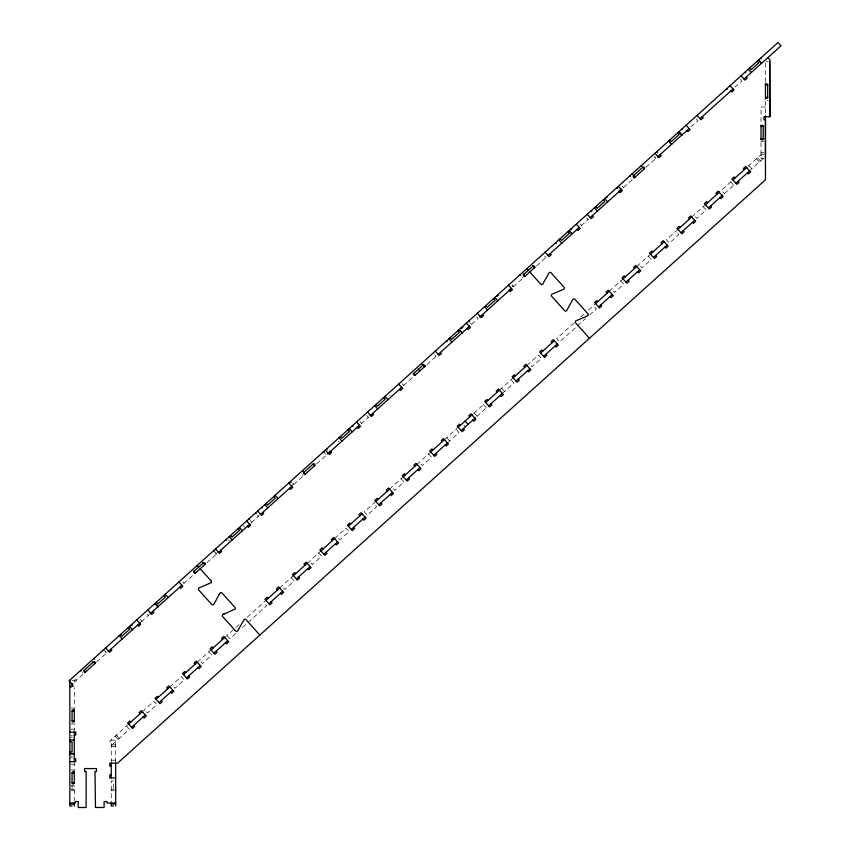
<?xml version="1.0" encoding="UTF-8"?>
<svg xmlns="http://www.w3.org/2000/svg" width="850" height="850" viewBox="0 0 850 850"><rect width="100%" height="100%" fill="white"/><g stroke="black" fill="none" stroke-linecap="round" stroke-linejoin="round"><path stroke-width="0.64" stroke-dasharray="4.25 3.19" d="M74.152 682.231L82.801 674.443M96.656 661.959L107.376 652.322M141.249 621.817L148.803 615.018M183.781 583.525L193.396 574.866M206.943 562.668L216.697 553.881M251.26 522.761L259.229 515.589M293.792 484.468L303.259 475.936M316.678 463.856L326.156 455.324L324.668 453.677M360.995 423.959L368.688 417.031M403.516 385.666L412.834 377.272M426.987 364.544L436.709 355.778M471.548 324.413L478.146 318.474L476.467 316.625M513.251 286.864L523.005 278.078M536.552 265.88L546.306 257.104M581.145 225.728L588.561 219.056M632.294 179.679L622.986 188.052L621.509 186.405M646.011 167.322L656.041 158.291M128.605 724.051L109.746 741.03L112.71 744.334L129.381 729.321L126.406 726.028M142.343 711.684L153.882 701.293L156.846 704.597L147.507 713.001L144.542 709.707M169.809 686.949L181.347 676.568L184.312 679.862L174.972 688.266L172.008 684.972M197.274 662.224L211.012 649.857M224.74 637.489L239.53 624.176M247.286 617.196L265.944 600.387M279.682 588.019L293.409 575.662M307.147 563.295L320.886 550.928M334.613 538.56L346.152 528.169L349.116 531.473L339.777 539.878L336.812 536.584M375.817 501.457L364.278 511.849L367.253 515.142L376.592 506.738L373.618 503.444M389.555 489.101L403.283 476.733M417.021 464.366L430.748 451.998M444.486 439.631L458.224 427.263M473.737 413.291L484.319 403.771M499.418 390.171L513.156 377.804M526.894 365.436L538.422 355.045L541.397 358.339L532.058 366.754L529.082 363.46M573.994 323.021L556.559 338.725L559.523 342.019L585.671 318.474M580.773 316.922L584.641 313.438M588.519 309.942L595.563 303.609M609.291 291.242L623.029 278.874M636.756 266.507L650.494 254.139M677.96 229.404L666.421 239.796L669.396 243.089L678.736 234.685L675.761 231.391M691.698 217.048L705.426 204.68M730.979 181.677L721.363 190.336L724.147 193.417M748 166.345L760.824 154.796L763.789 158.1L751.251 169.394M235.726 633.569L229.914 638.807L226.939 635.513M242.505 627.47L266.719 605.668L263.744 602.363M447.451 442.924L458.989 432.544L456.025 429.239M476.85 416.468L486.593 407.681M502.392 393.465L513.931 383.074L510.956 379.78M589.549 314.989L596.328 308.879L593.364 305.586M724.327 193.63L734.219 184.726M766.009 61.667L768.23 61.667M767.125 100.311L768.23 100.311M765.457 107.015L761.026 107.015L761.026 123.473M761.026 141.706L764.076 141.706M761.026 152.745L764.076 152.745M761.026 154.222L764.076 154.222M764.076 158.663L761.026 158.663L761.026 141.334M72.059 680.351L74.279 680.351M70.954 708.071L74.279 708.071L74.279 687.597M70.954 723.839L74.279 723.839L74.279 731.138M70.954 729.173L74.279 729.173M70.954 735.76L72.335 735.76M71.23 737.237L72.335 737.237M111.244 744.908L115.674 744.908M111.244 746.385L115.674 746.385M71.23 756.457L72.335 756.457M70.954 757.934L72.335 757.934M111.244 760.187L115.674 760.187M70.954 764.649L74.279 764.649M70.954 769.983L74.279 769.983L74.279 762.684M113.454 780.884L111.244 780.884L111.244 802.644M70.954 785.751L74.279 785.751L74.279 800.594M70.954 789.268L74.279 789.268M111.244 789.268L113.73 789.268M71.23 790.744L74.279 790.744M111.244 790.744L113.73 790.744M740.35 79.401L741.838 81.047L735.239 86.987L733.752 85.34M757.531 157.771L760.495 161.064M756.426 158.759L759.401 162.053M748.829 165.601L751.793 168.895M696.405 118.968L697.882 120.615L691.294 126.554L689.807 124.907M730.702 181.921L733.667 185.215M703.237 206.656L706.201 209.95L696.862 218.365L693.898 215.061M654.649 156.188L655.573 157.218M654.468 157.101L655.764 158.546M622.051 185.916L623.539 187.563M648.295 256.116L651.27 259.42L641.931 267.824L638.956 264.531M586.532 217.898L588.009 219.544M580.125 224.039L581.421 225.484M620.829 280.851L623.794 284.144L614.454 292.559L611.49 289.255M544.595 256.031L545.891 257.465M522.261 277.259L522.824 277.876M512.178 284.846L513.666 286.493M512.125 285.887L513.113 286.981M470.252 322.968L471.176 323.999M501.617 388.184L504.592 391.489M483.491 404.515L486.455 407.809M434.541 354.748L436.029 356.394M474.151 412.919L477.116 416.213M463.845 425.181L465.332 426.838M402.316 383.764L403.793 385.422M446.686 437.654L449.65 440.948M389.576 395.239L390.076 395.781M428.559 453.974L431.524 457.268L422.184 465.683L419.22 462.389M366.605 415.554L368.273 417.403M360.198 421.696L361.675 423.342M401.083 478.709L404.058 482.003L394.719 490.418L391.744 487.114M338.321 441.012L338.874 441.639M325.592 453.592L326.145 454.219M302.334 474.906L302.897 475.522M293.186 483.522L293.919 484.341M292.262 483.608L293.006 484.426M318.686 552.904L321.651 556.197L312.311 564.612L309.347 561.308M257.476 515.302L258.4 516.332M250.325 520.625L251.812 522.272M291.221 577.639L294.185 580.933L284.846 589.337L281.881 586.043M243.514 525.746L244.513 526.851M228.448 539.941L229.192 540.77M215.719 552.521L216.835 553.764M214.614 552.404L216.282 554.253M182.75 581.836L184.057 583.27M208.813 651.833L211.778 655.127L202.438 663.542L199.474 660.237M147.411 614.029L148.527 615.262M140.271 619.342L141.939 621.201M105.474 651.036L106.218 651.865M105.113 651.737L106.409 653.183M82.407 672.562L82.96 673.179M75.267 678.991L76.383 680.223M74.173 679.979L75.278 681.211M116.333 735.101L119.308 738.395M115.239 736.089L118.203 739.383M765.457 62.943L765.457 82.067M765.457 101.331L765.457 115.249M115.674 762.163L115.674 740.18L111.244 740.18L111.244 762.163M113.454 784.093L113.454 789.268M72.059 785.219L72.059 789.268"/><path stroke-width="1.27" d="M111.244 766.105L109.756 766.105L109.756 763.151L117.598 763.151L765.457 179.807L765.457 119.723L763.98 119.723L763.98 116.769L769.898 116.769L769.898 59.925L767.837 57.63M219.226 594.437L219.619 593.725M529.784 271.979L540.674 284.081A1.477 1.477 0 0 0 542.651 284.261L549.238 272.563A1.477 1.477 0 0 1 551.108 272.839L563.975 287.119A1.477 1.477 0 0 1 563.858 289.202L551.82 294.249A1.477 1.477 0 0 0 551.714 296.331L564.57 310.622A1.477 1.477 0 0 0 566.557 310.813L572.932 299.274A1.477 1.477 0 0 1 575.014 299.391L588.104 314.011A1.477 1.477 0 0 1 587.764 315.754L575.546 320.992A1.477 1.477 0 0 0 575.62 322.883L589.464 338.268M211.055 580.847A1.477 1.477 0 0 1 211.119 582.739L198.9 587.977A1.477 1.477 0 0 0 198.794 590.07L211.65 604.35A1.477 1.477 0 0 0 213.743 604.456L220.012 593.013A1.477 1.477 0 0 1 221.903 592.939L234.961 607.399A1.477 1.477 0 0 1 235.184 609.046L222.806 614.529A1.477 1.477 0 0 0 222.7 616.622L235.556 630.902A1.477 1.477 0 0 0 237.649 631.008L244.131 619.395A1.477 1.477 0 0 1 246.001 619.671L259.856 635.056M84.235 670.172L85.723 671.819A1.105 1.105 0 0 1 84.15 671.734A1.105 1.105 0 0 1 84.235 670.172L93.394 661.927A1.105 1.105 0 0 1 94.956 662.001A1.105 1.105 0 0 1 94.871 663.574L93.022 661.513M304.64 474.704L314.617 465.715A1.105 1.105 0 0 0 314.702 464.153A1.105 1.105 0 0 0 313.129 464.068L303.981 472.313A1.105 1.105 0 0 0 303.896 473.875A1.105 1.105 0 0 0 305.458 473.96L303.79 472.101M425.446 365.925L415.331 375.031A1.105 1.105 0 0 1 413.769 374.946A1.105 1.105 0 0 1 413.844 373.384L423.002 365.139A1.105 1.105 0 0 1 424.575 365.224A1.105 1.105 0 0 1 424.49 366.786L421.515 363.492M633.59 175.525L635.077 177.172A1.105 1.105 0 0 1 633.505 177.087A1.105 1.105 0 0 1 633.59 175.525L642.749 167.28A1.105 1.105 0 0 1 644.311 167.365A1.105 1.105 0 0 1 644.226 168.927L634.111 178.043M71.984 684.176L72.707 683.528M84.618 672.807L95.561 662.957M108.311 651.472L140.292 622.678M150.036 613.902L181.857 585.257M195.043 573.378L205.296 564.145M218.025 552.681L249.889 524.004M260.461 514.473L292.336 485.775M327.664 453.964L359.476 425.319M370.196 415.671L401.869 387.154M438.217 354.418L469.763 326.017M479.793 316.997L511.466 288.469M524.514 276.717L535.043 267.24M547.793 255.765L579.36 227.343M590.208 217.568L621.796 189.136M657.411 157.059L689.095 128.531M700.081 118.639L733.04 88.963M744.026 79.071L780.98 45.794L778.016 42.5L69.02 680.882L72.973 685.281L70.773 687.257L69.838 686.216M128.605 724.051L142.343 711.684M156.071 699.316L169.809 686.949M183.547 674.581L197.274 662.224M211.012 649.857L224.74 637.489M265.944 600.387L279.682 588.019M293.409 575.662L307.147 563.295M320.886 550.928L334.613 538.56M348.351 526.192L362.079 513.825M375.817 501.457L389.555 489.101M403.283 476.733L417.021 464.366M430.748 451.998L444.486 439.631M458.224 427.263L472.228 414.651M485.69 402.528L499.418 390.171M513.156 377.804L526.894 365.436M540.621 353.069L554.359 340.701M595.563 303.609L609.291 291.242M623.029 278.874L636.756 266.507M650.494 254.139L664.232 241.772M677.96 229.404L691.698 217.048M705.426 204.68L719.578 191.941M732.902 179.945L746.768 167.45M131.58 727.345L145.308 714.977M159.046 702.61L172.773 690.253M186.511 677.886L200.249 665.518M213.977 653.151L227.715 640.783M268.919 603.691L282.646 591.324M296.384 578.956L310.112 566.589M323.85 554.221L337.588 541.854M351.316 529.486L365.054 517.119M378.781 504.762L392.519 492.394M406.257 480.027L419.985 467.659M433.723 455.292L447.451 442.924M461.189 430.557L475.331 417.828M488.378 406.077L502.392 393.465M516.12 381.098L529.858 368.73M543.596 356.362L557.324 343.995M598.528 306.903L612.266 294.536M625.993 282.168L639.731 269.801M653.459 257.433L667.197 245.066M680.935 232.709L694.662 220.341M708.401 207.974L722.681 195.107M735.728 183.366L750.146 170.383M223.561 614.21L224.315 613.902M769.622 61.667L769.898 116.769M767.954 85.032L765.457 85.032A1.105 1.105 0 0 1 766.572 83.916A1.105 1.105 0 0 1 767.678 85.032L767.678 97.346A1.105 1.105 0 0 1 766.572 98.462A1.105 1.105 0 0 1 765.457 97.346L767.954 97.346M763.799 126.427L761.026 126.427A1.105 1.105 0 0 1 762.131 125.322A1.105 1.105 0 0 1 763.236 126.427L763.236 138.752A1.105 1.105 0 0 1 762.131 139.857A1.105 1.105 0 0 1 761.026 138.752L763.799 138.752M69.838 686.322L73.164 686.322M72.059 711.025L74.279 711.025A1.105 1.105 0 0 0 73.164 709.92A1.105 1.105 0 0 0 72.059 711.025L72.059 720.885A1.105 1.105 0 0 0 73.164 721.99A1.105 1.105 0 0 0 74.279 720.885L74.279 709.049M72.059 720.885L74.279 720.885M69.838 732.126L75.756 732.126L75.756 735.08L74.279 735.08M69.838 739.989L74.279 739.989M69.838 741.678L72.059 741.678L72.059 752.027L69.838 752.027M74.279 758.742L75.756 758.742L75.756 761.696L69.838 761.696M72.059 772.937L74.279 772.937A1.105 1.105 0 0 0 73.164 771.832A1.105 1.105 0 0 0 72.059 772.937L72.059 782.797A1.105 1.105 0 0 0 73.164 783.902A1.105 1.105 0 0 0 74.279 782.797L74.279 770.971M111.244 774.977L109.756 774.977L109.756 777.931L115.674 777.931M72.059 782.797L74.279 782.797M115.122 789.268L115.674 789.268M115.122 790.744L115.674 790.744M115.122 802.644L115.674 802.644M69.838 803.069L75.267 803.069L75.267 801.582L78.221 801.582L78.221 807.5L86.126 807.5L86.126 771.524L84.649 771.524L84.649 768.57L96.475 768.57L96.475 771.524L94.998 771.524L95.466 807.5L104.093 807.5L104.093 801.582L107.047 801.582L107.047 803.069L115.674 803.069M69.838 804.047L74.279 804.047M111.244 804.047L115.674 804.047M72.059 806.023L69.838 806.023L69.838 680.351M113.454 806.023L111.244 806.023L111.244 802.825M528.296 270.332L526.809 268.685M760.559 58.225L761.111 58.841M758.561 60.021L761.526 63.314L758.519 60.063M757.254 61.189L758.742 62.836L751.049 69.764L749.572 68.117M748.266 69.286L751.283 72.537M745.174 72.069L745.726 72.686M746.226 77.095L747.214 78.189L745.014 80.166L741.062 75.777M730.076 85.669L734.028 90.058L731.839 92.044L730.841 90.939M726.591 88.804L727.154 89.42M702.281 116.662L703.269 117.757L701.069 119.744L697.117 115.345M744.43 169.554L743.442 168.459L745.641 166.483L750.593 171.976L748.393 173.952L747.405 172.858M735.091 177.969L734.102 176.864L731.914 178.851L736.854 184.344L739.054 182.357L738.066 181.262M686.131 125.237L690.083 129.636L687.884 131.612L686.896 130.507M682.019 128.934L682.571 129.561M677.62 132.898L679.107 134.544L671.415 141.472L669.928 139.825M716.964 194.289L715.976 193.194L718.176 191.208L723.116 196.701L720.928 198.688L719.939 197.583M668.674 140.951L671.638 144.245L668.631 140.994M707.625 202.693L706.637 201.599L704.438 203.575L709.389 209.068L711.588 207.092L710.6 205.998M660.163 154.583L661.151 155.688L658.952 157.664L654.999 153.266M656.646 151.778L657.39 152.607M689.499 219.024L688.511 217.919L690.71 215.942L695.651 221.436L693.451 223.412L692.463 222.317M641.261 165.633L641.814 166.249M642.749 167.28L644.226 168.927M632.102 173.878L632.846 174.696M680.159 227.428L679.171 226.334L676.972 228.31L681.923 233.803L684.112 231.827L683.124 230.722M629.914 175.854L630.466 176.471M618.619 186.522L622.327 190.634L620.128 192.621L619.14 191.516M616.728 187.722L617.281 188.349M619.14 190.4L619.692 191.027M662.033 243.748L661.045 242.654L663.244 240.678L668.185 246.171L665.986 248.147L664.997 247.053M606.741 196.722L607.293 197.338M604.69 198.56L607.707 201.811M652.694 252.163L651.706 251.058L649.506 253.045L654.447 258.538L656.646 256.562L655.658 255.457M603.436 199.686L604.924 201.333L597.231 208.261L595.744 206.614M594.447 207.782L597.412 211.076M591.356 210.566L591.908 211.193M592.407 215.592L593.396 216.686L591.196 218.663L587.244 214.274M634.567 268.483L633.579 267.389L635.768 265.413L640.719 270.906L638.52 272.882L637.532 271.777M625.228 276.898L624.24 275.793L622.041 277.769L626.981 283.263L629.181 281.286L628.192 280.192M576.438 224.368L580.21 228.565L578.011 230.541L577.023 229.436M571.041 228.852L571.604 229.479M569.054 230.658L572.018 233.952L569.001 230.69M567.747 231.827L569.234 233.474L561.542 240.401L560.054 238.754M607.091 293.218L606.103 292.124L608.303 290.137L613.254 295.63L611.054 297.617L610.066 296.512M558.758 239.923L561.776 243.174M555.666 242.707L556.41 243.536M597.752 301.623L596.764 300.528L594.575 302.504L599.516 307.998L601.715 306.021L600.727 304.927M550.29 253.512L551.278 254.607L549.079 256.594L545.126 252.195M532.504 265.795L534.363 267.856A1.105 1.105 0 0 0 534.438 266.294A1.105 1.105 0 0 0 532.876 266.209L523.717 274.454A1.105 1.105 0 0 0 523.632 276.016A1.105 1.105 0 0 0 525.204 276.101L523.345 274.04M520.041 274.784L520.593 275.4M508.502 285.175L512.454 289.563L510.266 291.55L509.267 290.445M509.267 289.329L509.819 289.956M552.16 342.678L551.172 341.583L553.371 339.607L558.312 345.1L556.112 347.076L555.124 345.982M497.962 294.663L498.525 295.279M496.868 295.651L497.42 296.267M494.828 297.489L497.792 300.783M542.821 351.092L541.832 349.987L539.633 351.974L544.584 357.467L546.773 355.481L545.785 354.386M493.574 298.616L495.051 300.263L487.358 307.19L485.881 305.543M484.574 306.712L487.549 310.006M482.534 314.521L483.522 315.616L481.323 317.592L477.371 313.204M524.694 367.413L523.706 366.318L525.906 364.331L530.846 369.835L528.647 371.811L527.659 370.706M468.584 321.119L469.136 321.736M515.355 375.828L514.367 374.723L512.168 376.699L517.108 382.192L519.308 380.216L518.319 379.121M466.384 323.096L470.337 327.484L468.148 329.471L467.149 328.366M462.272 326.793L462.825 327.409M461.178 327.781L461.911 328.61M462.145 332.881L459.181 329.587L462.103 332.924M457.874 330.756L459.361 332.403L451.669 339.331L450.192 337.673M497.229 392.147L496.23 391.043L498.429 389.066L503.381 394.559L501.181 396.536L500.193 395.441M448.928 338.81L451.902 342.104M446.888 340.648L447.451 341.264M487.889 400.552L486.901 399.457L484.702 401.434L489.642 406.927L491.842 404.951L490.854 403.846M440.417 352.442L441.405 353.536L439.216 355.523L435.253 351.124M469.752 416.882L468.764 415.777L470.964 413.801L475.915 419.294L473.716 421.271L472.728 420.176M418.423 369.261L419.911 370.908M465.088 421.079L468.053 424.373M413.844 373.384L415.331 375.031M460.413 425.287L459.425 424.192L457.236 426.169L462.177 431.662L464.376 429.686L463.388 428.581M398.629 384.104L402.592 388.493L400.392 390.469L399.404 389.374M442.287 441.607L441.299 440.513L443.498 438.536L448.439 444.029L446.25 446.006L445.262 444.911M384.997 396.376L387.961 399.67M432.947 450.022L431.959 448.917L429.76 450.904L434.711 456.397L436.911 454.41L435.922 453.316M383.701 397.545L385.178 399.192L377.496 406.119L376.008 404.473M374.754 405.599L377.676 408.935M372.661 413.451L373.649 414.545L371.461 416.521L367.498 412.133M414.821 466.342L413.833 465.248L416.033 463.261L420.973 468.754L418.774 470.741L417.786 469.636M405.482 474.746L404.494 473.652L402.294 475.628L407.246 481.121L409.434 479.145L408.446 478.051M356.511 422.025L360.474 426.413L358.275 428.4L357.287 427.295M352.399 425.723L352.962 426.339M349.265 428.549L352.229 431.853M348.011 429.686L349.488 431.332L341.796 438.249L340.319 436.603M387.356 491.077L386.368 489.972L388.567 487.996L393.507 493.489L391.308 495.465L390.32 494.371M339.012 437.782L341.987 441.076M378.016 499.481L377.028 498.387L374.829 500.363L379.769 505.856L381.969 503.88L380.981 502.775M330.544 451.371L331.543 452.466L329.343 454.442L325.38 450.054M327.027 448.566L327.59 449.183M329.439 451.244L330.002 451.86M323.733 451.531L324.296 452.158M323.181 452.03L323.744 452.646M313.129 464.068L314.617 465.715M359.89 515.801L358.891 514.707L361.091 512.731L366.042 518.224L363.842 520.2L362.854 519.106M302.494 470.666L303.046 471.283M350.551 524.216L349.562 523.111L347.363 525.098L352.304 530.591L354.503 528.615L353.515 527.51M290.402 481.546L291.146 482.364M288.756 483.023L292.719 487.422L290.519 489.398L289.531 488.304M332.414 540.536L331.426 539.442L333.625 537.466L338.576 542.959L336.377 544.935L335.389 543.83M275.124 495.306L278.046 498.642M323.074 548.951L322.086 547.846L319.887 549.822L324.838 555.316L327.038 553.339L326.049 552.245M273.828 496.474L275.315 498.121L267.623 505.049L266.135 503.402M264.839 504.571L267.803 507.864M261.736 507.354L262.299 507.971M262.799 512.38L263.787 513.474L261.587 515.451L257.624 511.062M304.948 565.271L303.96 564.166L306.159 562.19L311.1 567.683L308.911 569.67L307.923 568.565M255.436 513.039L256.169 513.857M248.837 518.967L249.401 519.594M295.609 573.676L294.621 572.581L292.421 574.558L297.373 580.051L299.572 578.074L298.584 576.98M246.638 520.954L250.601 525.342L248.402 527.319L247.414 526.224M239.434 527.436L242.356 530.772M238.138 528.615L239.615 530.262L231.933 537.179L230.446 535.532M277.483 590.006L276.494 588.901L278.694 586.925L283.634 592.418L281.435 594.394L280.447 593.3M229.192 536.669L232.114 540.005M226.047 539.495L226.61 540.111M268.143 598.411L267.155 597.316L264.956 599.293L269.907 604.786L272.096 602.809L271.108 601.704M220.681 550.301L221.669 551.395L219.47 553.371L215.507 548.983M213.86 550.46L214.604 551.289M202.704 562.381L204.744 564.644A1.105 1.105 0 0 0 204.829 563.072A1.105 1.105 0 0 0 203.267 562.997L194.108 571.242A1.105 1.105 0 0 0 194.023 572.804A1.105 1.105 0 0 0 195.585 572.889L193.736 570.828M197.2 565.473L198.688 567.12M200.164 568.767L211.055 580.858M178.893 581.952L182.846 586.351L180.646 588.327L179.658 587.233M222.551 639.466L221.553 638.371L223.752 636.384L228.703 641.878L226.504 643.864L225.516 642.759M165.251 594.235L168.173 597.571M213.212 647.881L212.224 646.776L210.024 648.752L214.965 654.245L217.164 652.269L216.176 651.174M163.954 595.404L165.442 597.051L157.749 603.978L156.262 602.331M157.983 606.751L155.008 603.457L157.93 606.794M152.926 611.299L153.914 612.404L151.714 614.38L147.762 609.981M195.075 664.201L194.087 663.096L196.286 661.119L201.238 666.612L199.038 668.589L198.05 667.494M185.736 672.605L184.748 671.511L182.548 673.487L187.499 678.98L189.699 677.004L188.711 675.899M136.776 619.884L140.728 624.272L138.529 626.248L137.541 625.154M131.559 624.569L132.122 625.186M129.561 626.365L132.483 629.701M128.265 627.534L129.752 629.191L122.06 636.108L120.573 634.461M167.609 688.936L166.621 687.831L168.821 685.854L173.761 691.347L171.572 693.324L170.584 692.229M119.276 635.63L122.241 638.934M158.27 697.34L157.282 696.246L155.083 698.222L160.034 703.715L162.233 701.739L161.245 700.634M110.808 649.23L111.796 650.324L109.597 652.301L105.644 647.912M103.445 649.889L104.189 650.707M94.106 658.293L94.849 659.122M140.144 713.66L139.156 712.566L141.355 710.589L146.296 716.082L144.096 718.059L143.108 716.954M130.804 722.075L129.816 720.97L127.617 722.957L132.568 728.45L134.757 726.463L133.769 725.369M80.559 670.501L81.111 671.117M765.457 83.736L765.457 99.014M765.457 115.738L765.457 158.663M761.026 125.322L761.026 139.857M115.674 763.151L115.674 806.013M111.244 763.151L111.244 777.931M74.279 732.126L74.279 761.696M74.279 802.825L74.279 806.013M74.279 753.716L69.838 753.716L74.279 753.769M681.891 135.023L678.916 131.729L681.838 135.065"/></g></svg>
